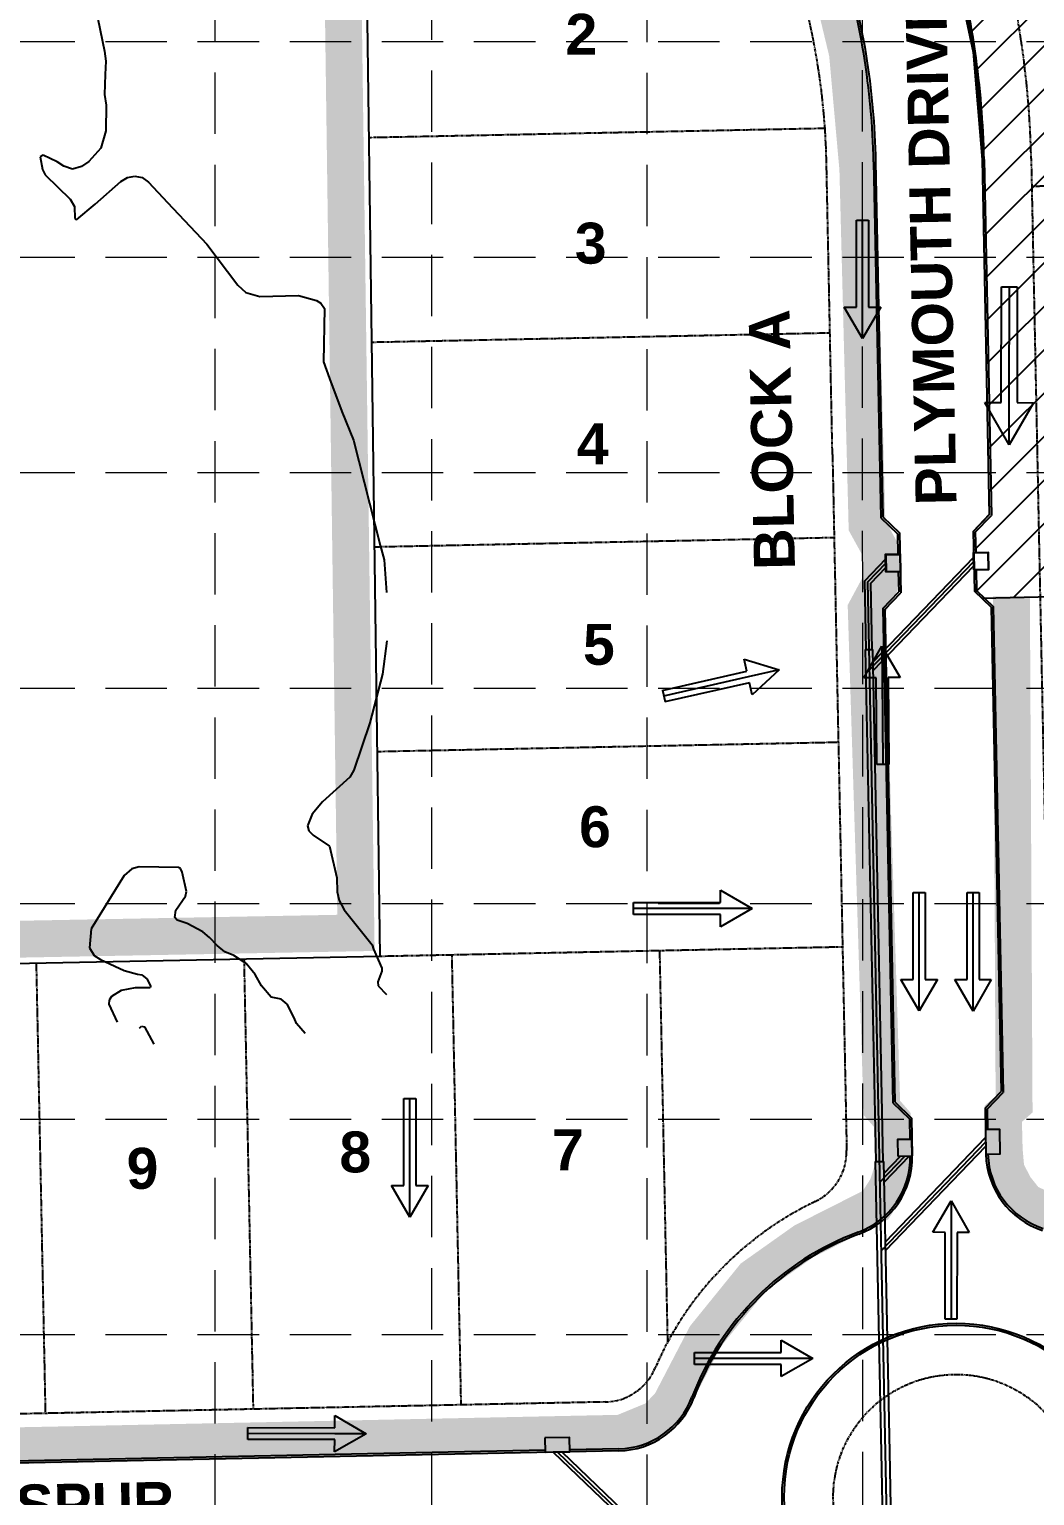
# Model space of a CAD drawing. Header units: inches. Extents: x 2520351 to 2523325, y 7106287 to 7111535.
# Drawn here: x 2522206.9 to 2522452.5, y 7108830.1 to 7109188.3 of the extents above; entities that cross this region are included whole.
import ezdxf
from ezdxf.enums import TextEntityAlignment as Align

# ---------------------------------------------------------------- set-up
doc = ezdxf.new("R2010")
doc.units = ezdxf.units.IN
doc.header["$MEASUREMENT"] = 0
for name, pattern in [('DASHED', [0.75, 0.5, -0.25]), ('DASHEDX2', [1.5, 1, -0.5]), ('HIDDEN', [0.375, 0.25, -0.125]), ('XSITE-SC$0$PHANTOM2', [1.25, 0.625, -0.125, 0.125, -0.125, 0.125, -0.125])]:
    doc.linetypes.add(name, pattern=pattern)
for name, color, linetype in [('1 EROSION BLANKET', 84, 'Continuous'), ('1 SODDED LOT', 2, 'Continuous'), ('CONTOURS', 35, 'Continuous'), ('GRID', 254, 'DASHED'), ('LIMITS OF DISTURBANCE', 1, 'Continuous'), ('MATCH LINE', 252, 'DASHEDX2'), ('STORM', 5, 'Continuous'), ('XDAM-sc1$0$ARROWSHADE', 9, 'Continuous'), ('XPAV-sc1$0$p-boc', 11, 'Continuous'), ('XPAV-sc1$0$p-foc', 11, 'Continuous'), ('XSITE-SC$0$1-BLOCK-NUMBER', 251, 'Continuous'), ('XSITE-SC$0$1-LOT NUMBER', 251, 'Continuous'), ('XSITE-SC$0$bdy-65acres', 1, 'Continuous'), ('XSITE-SC$0$P-LOTS', 7, 'XSITE-SC$0$PHANTOM2'), ('XSITE-SC$0$P-ROW', 3, 'XSITE-SC$0$PHANTOM2')]:
    doc.layers.add(name, color=color, linetype=linetype)
doc.styles.add('MATCHLINE', font='ARIALBD.TTF')
doc.styles.get("Standard").update_dxf_attribs({"font": 'ARIALBD.TTF'})

msp = doc.modelspace()

# ---------------------------------------------------------------- hatches: boundary and pattern name
at = {"layer": '1 SODDED LOT'}
h = msp.add_hatch(dxfattribs=at)
h.set_pattern_fill('ANSI31', color=256, scale=60, style=0)
edge = h.paths.add_edge_path()
edge.add_line((2521746.39, 7107646.36), (2521744.86, 7107758.31))
edge.add_line((2521744.86, 7107758.31), (2521747.04, 7107758.37))
edge.add_line((2521747.04, 7107758.37), (2521750.99, 7107762.44))
edge.add_line((2521750.99, 7107762.44), (2521785.43, 7107762.91))
edge.add_arc((2521785.67, 7107745.01), 17.9, 0.1621, 90.7879, ccw=False)
edge.add_line((2521803.57, 7107745.06), (2521804.89, 7107727.46))
edge.add_line((2521804.89, 7107727.46), (2521805.02, 7107717.88))
edge.add_line((2521805.02, 7107717.88), (2521805.23, 7107706.44))
edge.add_line((2521805.23, 7107706.44), (2521804.25, 7107705.42))
edge.add_line((2521804.25, 7107705.42), (2521804.6, 7107688.82))
edge.add_arc((2521758.68, 7107687.86), 45.94, -68.3455, 1.1975, ccw=False)
edge.add_line((2521775.63, 7107645.16), (2521772.36, 7107644.15))
edge.add_line((2521772.36, 7107644.15), (2521769.8, 7107643.54))
edge.add_line((2521769.8, 7107643.54), (2521767.1, 7107643.06))
edge.add_line((2521767.1, 7107643.06), (2521762.92, 7107642.61))
edge.add_line((2521762.92, 7107642.61), (2521746.45, 7107642.34))
edge.add_line((2521746.45, 7107642.34), (2521746.39, 7107646.36))
h.paths.add_polyline_path([(2521496.41, 7107642.91), (2521494.87, 7107754.48), (2521494.86, 7107754.89), (2521544.44, 7107755.57), (2521546.49, 7107638.6), (2521496.44, 7107637.89)])
edge = h.paths.add_edge_path()
edge.add_line((2521560.4, 7107910.52), (2521558.07, 7108023.7))
edge.add_line((2521558.07, 7108023.7), (2521651.66, 7108025.62))
edge.add_line((2521651.66, 7108025.62), (2521653.09, 7108025.65))
edge.add_line((2521653.09, 7108025.65), (2521655.12, 7108025.67))
edge.add_arc((2521654.18, 7108007.32), 18.37, 20.5729, 87.0589, ccw=False)
edge.add_line((2521671.38, 7108013.78), (2521671.96, 7108011.77))
edge.add_line((2521671.96, 7108011.77), (2521672.24, 7108010.33))
edge.add_line((2521672.24, 7108010.33), (2521672.66, 7108004.67))
edge.add_line((2521672.66, 7108004.67), (2521673.88, 7107987.84))
edge.add_line((2521673.88, 7107987.84), (2521674.16, 7107971.91))
edge.add_line((2521674.16, 7107971.91), (2521673.19, 7107970.83))
edge.add_line((2521673.19, 7107970.83), (2521673.5, 7107955.69))
edge.add_arc((2521631.78, 7107952.34), 41.85, -86.2826, 4.5999, ccw=False)
edge.add_line((2521634.49, 7107910.57), (2521614.91, 7107910.13))
edge.add_line((2521614.91, 7107910.13), (2521613.93, 7107909.11))
edge.add_line((2521613.93, 7107909.11), (2521560.45, 7107908.05))
edge.add_line((2521560.45, 7107908.05), (2521560.4, 7107910.52))
edge = h.paths.add_edge_path()
edge.add_line((2521047.4, 7108212.41), (2521153.71, 7108190.41))
edge.add_line((2521153.71, 7108190.41), (2521165.45, 7108187.98))
edge.add_line((2521165.45, 7108187.98), (2521145.19, 7108096.36))
edge.add_line((2521145.19, 7108096.36), (2521144.82, 7108095.18))
edge.add_arc((2521127.58, 7108100.49), 18.04, 257.7556, 342.8824, ccw=False)
edge.add_line((2521123.75, 7108082.86), (2521105.24, 7108086.22))
edge.add_line((2521105.24, 7108086.22), (2521097.17, 7108087.7))
edge.add_line((2521097.17, 7108087.7), (2521093.78, 7108088.45))
edge.add_line((2521093.78, 7108088.45), (2521093.02, 7108089.64))
edge.add_line((2521093.02, 7108089.64), (2521042.14, 7108100.83))
edge.add_line((2521042.14, 7108100.83), (2521023.14, 7108104.63))
edge.add_line((2521023.14, 7108104.63), (2521047.4, 7108212.41))
edge = h.paths.add_edge_path()
edge.add_line((2521019.41, 7108035.32), (2521021.41, 7108042.83))
edge.add_arc((2521076.42, 7108028.18), 56.93, 107.2084, 165.0796, ccw=False)
edge.add_line((2521059.58, 7108082.56), (2521062.02, 7108082.75))
edge.add_line((2521062.02, 7108082.75), (2521063.44, 7108082.78))
edge.add_arc((2521064.2, 7108044.41), 38.38, 78.5499, 91.1383, ccw=False)
edge.add_line((2521071.82, 7108082.03), (2521087.22, 7108078.63))
edge.add_line((2521087.22, 7108078.63), (2521090.43, 7108077.93))
edge.add_line((2521090.43, 7108077.93), (2521091.62, 7108078.69))
edge.add_line((2521091.62, 7108078.69), (2521095.11, 7108077.9))
edge.add_line((2521095.11, 7108077.9), (2521098.91, 7108076.73))
edge.add_line((2521098.91, 7108076.73), (2521104.9, 7108074.86))
edge.add_line((2521104.9, 7108074.86), (2521106.43, 7108074.38))
edge.add_line((2521106.43, 7108074.38), (2521107.21, 7108074.19))
edge.add_arc((2521102.83, 7108057.05), 17.69, -2.7582, 75.6705, ccw=False)
edge.add_arc((2521095.73, 7108057.39), 24.8, 350.2174, 357.2418, ccw=False)
edge.add_arc((2521158.46, 7108041.57), 40.02, 163.1293, 313.4846)
edge.add_line((2521185.99, 7108012.53), (2521186.72, 7108013.24))
edge.add_line((2521186.72, 7108013.24), (2521188.44, 7108014.97))
edge.add_line((2521188.44, 7108014.97), (2521189.32, 7108015.76))
edge.add_line((2521189.32, 7108015.76), (2521190.38, 7108016.6))
edge.add_arc((2521201.33, 7108002.77), 17.64, 93.2276, 128.3689, ccw=False)
edge.add_line((2521200.34, 7108020.38), (2521227, 7108020.95))
edge.add_line((2521227, 7108020.95), (2521230.56, 7107901.29))
edge.add_line((2521230.56, 7107901.29), (2521209.57, 7107900.92))
edge.add_line((2521209.57, 7107900.92), (2521208.43, 7107900.96))
edge.add_arc((2521221.45, 7108343.75), 442.98, 261.0973, 268.3161, ccw=False)
edge.add_line((2521152.89, 7107906.1), (2521147.31, 7107907.18))
edge.add_line((2521147.31, 7107907.18), (2521141.42, 7107908.4))
edge.add_line((2521141.42, 7107908.4), (2521135.5, 7107909.75))
edge.add_line((2521135.5, 7107909.75), (2521130.22, 7107911.08))
edge.add_line((2521130.22, 7107911.08), (2521114.24, 7107915.61))
edge.add_line((2521114.24, 7107915.61), (2521091.68, 7107923.2))
edge.add_line((2521091.68, 7107923.2), (2521064.35, 7107932.48))
edge.add_line((2521064.35, 7107932.48), (2521052.41, 7107936.54))
edge.add_line((2521052.41, 7107936.54), (2521051.79, 7107937.81))
edge.add_line((2521051.79, 7107937.81), (2521044.55, 7107940.27))
edge.add_arc((2521050.15, 7107983.52), 43.61, 187.3885, 262.6305, ccw=False)
edge.add_line((2521006.9, 7107977.91), (2521006.81, 7107978.71))
edge.add_line((2521006.81, 7107978.71), (2521006.68, 7107980.35))
edge.add_line((2521006.68, 7107980.35), (2521006.61, 7107982.52))
edge.add_arc((2521037.37, 7107983.5), 30.78, 169.0142, 181.8294, ccw=False)
edge.add_line((2521007.16, 7107989.36), (2521012.97, 7108011.46))
edge.add_line((2521012.97, 7108011.46), (2521012.26, 7108012.66))
edge.add_line((2521012.26, 7108012.66), (2521018.19, 7108034.61))
edge.add_line((2521018.19, 7108034.61), (2521019.41, 7108035.32))
h.paths.add_polyline_path([(2521283.39, 7108006.11), (2521285.51, 7107902.42), (2521505.51, 7107906.91), (2521503.11, 7108022.57), (2521283.29, 7108018.11)])
edge = h.paths.add_edge_path()
edge.add_line((2521558.72, 7108049.83), (2521558.74, 7108061.74))
edge.add_line((2521558.74, 7108061.74), (2521556.73, 7108159.77))
edge.add_line((2521556.73, 7108159.77), (2521608.8, 7108160.83))
edge.add_line((2521608.8, 7108160.83), (2521609.82, 7108159.85))
edge.add_line((2521609.82, 7108159.85), (2521624.96, 7108160.17))
edge.add_arc((2521625.88, 7108115.42), 44.75, 8.834, 91.1827, ccw=False)
edge.add_line((2521670.1, 7108122.3), (2521670.53, 7108101.58))
edge.add_line((2521670.53, 7108101.58), (2521671.54, 7108100.6))
edge.add_line((2521671.54, 7108100.6), (2521671.87, 7108084.53))
edge.add_line((2521671.87, 7108084.53), (2521671.15, 7108070.03))
edge.add_line((2521671.15, 7108070.03), (2521671.15, 7108068.8))
edge.add_arc((2521654.11, 7108068.8), 17.04, -87.2047, 0, ccw=False)
edge.add_line((2521654.94, 7108051.78), (2521653.54, 7108051.67))
edge.add_line((2521653.54, 7108051.67), (2521558.72, 7108049.83))
edge = h.paths.add_edge_path()
edge.add_line((2521506.88, 7108158.75), (2521219.57, 7108152.9))
edge.add_line((2521219.57, 7108152.9), (2521201.84, 7108151.72))
edge.add_line((2521201.84, 7108151.72), (2521198.48, 7108151.46))
edge.add_arc((2521199.96, 7108132), 19.52, 94.3325, 163.5555)
edge.add_line((2521181.24, 7108137.52), (2521171.4, 7108094.46))
edge.add_line((2521171.4, 7108094.46), (2521161.77, 7108088.5))
edge.add_line((2521161.77, 7108088.5), (2521156.09, 7108064.96))
edge.add_arc((2521177.51, 7108059.79), 22.04, 166.4191, 262.6913)
edge.add_line((2521174.7, 7108037.93), (2521175.55, 7108037.91))
edge.add_line((2521175.55, 7108037.91), (2521179.48, 7108042))
edge.add_line((2521179.48, 7108042), (2521402.46, 7108046.53))
edge.add_line((2521402.46, 7108046.53), (2521495.69, 7108048.45))
edge.add_line((2521495.69, 7108048.45), (2521499.77, 7108044.52))
edge.add_line((2521499.77, 7108044.52), (2521508.7, 7108044.69))
edge.add_line((2521508.7, 7108044.69), (2521508.63, 7108061.23))
edge.add_line((2521508.63, 7108061.23), (2521506.88, 7108158.75))
edge = h.paths.add_edge_path()
edge.add_line((2521610.94, 7108171.88), (2521608.46, 7108290.01))
edge.add_line((2521608.46, 7108290.01), (2521533.5, 7108288.35))
edge.add_line((2521533.5, 7108288.35), (2521484.86, 7108287.21))
edge.add_line((2521484.86, 7108287.21), (2521460.83, 7108286.21))
edge.add_line((2521460.83, 7108286.21), (2521429.9, 7108284.54))
edge.add_line((2521429.9, 7108284.54), (2521368.78, 7108281.06))
edge.add_line((2521368.78, 7108281.06), (2521349.23, 7108279.95))
edge.add_line((2521349.23, 7108279.95), (2521261.12, 7108274.98))
edge.add_line((2521261.12, 7108274.98), (2521221, 7108272.74))
edge.add_line((2521221, 7108272.74), (2521216.72, 7108276.52))
edge.add_line((2521216.72, 7108276.52), (2521216.67, 7108276.52))
edge.add_arc((2521217.41, 7108256.67), 19.86, 92.1221, 170.604)
edge.add_line((2521197.82, 7108259.91), (2521204.23, 7108250.57))
edge.add_line((2521204.23, 7108250.57), (2521191.32, 7108184.43))
edge.add_line((2521191.32, 7108184.43), (2521191.26, 7108184.1))
edge.add_arc((2521208.22, 7108180.91), 17.26, 169.3216, 273.4207)
edge.add_line((2521209.25, 7108163.67), (2521219.73, 7108162.93))
edge.add_line((2521219.73, 7108162.93), (2521312.77, 7108164.87))
edge.add_line((2521312.77, 7108164.87), (2521481.29, 7108168.3))
edge.add_line((2521481.29, 7108168.3), (2521608.6, 7108170.83))
edge.add_line((2521608.6, 7108170.83), (2521609.57, 7108171.85))
edge.add_line((2521609.57, 7108171.85), (2521610.94, 7108171.88))
edge = h.paths.add_edge_path()
edge.add_line((2521627.16, 7108316.19), (2521544.24, 7108314.51))
edge.add_line((2521544.24, 7108314.51), (2521502.41, 7108313.51))
edge.add_line((2521502.41, 7108313.51), (2521481.25, 7108313))
edge.add_line((2521481.25, 7108313), (2521407.23, 7108309.18))
edge.add_line((2521407.23, 7108309.18), (2521291.9, 7108302.79))
edge.add_line((2521291.9, 7108302.79), (2521288.46, 7108418.47))
edge.add_line((2521288.46, 7108418.47), (2521407.15, 7108420.82))
edge.add_line((2521407.15, 7108420.82), (2521497.39, 7108422.63))
edge.add_line((2521497.39, 7108422.63), (2521603.37, 7108424.87))
edge.add_line((2521603.37, 7108424.87), (2521604.44, 7108423.88))
edge.add_line((2521604.44, 7108423.88), (2521620.18, 7108424.17))
edge.add_arc((2521620.99, 7108379.83), 44.34, 11.6094, 91.0508, ccw=False)
edge.add_line((2521664.42, 7108388.76), (2521665.18, 7108365.61))
edge.add_line((2521665.18, 7108365.61), (2521666.17, 7108364.62))
edge.add_line((2521666.17, 7108364.62), (2521666.53, 7108349.61))
edge.add_line((2521666.53, 7108349.61), (2521665.82, 7108330.77))
edge.add_line((2521665.82, 7108330.77), (2521665.78, 7108329.18))
edge.add_arc((2521648.75, 7108329.68), 17.03, 269.7677, 358.3135, ccw=False)
edge.add_line((2521648.68, 7108312.65), (2521631.32, 7108312.27))
edge.add_line((2521631.32, 7108312.27), (2521627.16, 7108316.19))
edge = h.paths.add_edge_path()
edge.add_line((2521256.27, 7108555.67), (2521264.44, 7108547.85))
edge.add_line((2521264.44, 7108547.85), (2521422.22, 7108551.08))
edge.add_line((2521422.22, 7108551.08), (2521439.6, 7108551.4))
edge.add_line((2521439.6, 7108551.4), (2521460.09, 7108551.78))
edge.add_line((2521460.09, 7108551.78), (2521478.53, 7108551.99))
edge.add_line((2521478.53, 7108551.99), (2521498.9, 7108551.85))
edge.add_line((2521498.9, 7108551.85), (2521515.27, 7108551.59))
edge.add_line((2521515.27, 7108551.59), (2521535.22, 7108551.01))
edge.add_line((2521535.22, 7108551.01), (2521558.63, 7108550.02))
edge.add_line((2521558.63, 7108550.02), (2521563.46, 7108549.77))
edge.add_line((2521563.46, 7108549.77), (2521600.09, 7108547.42))
edge.add_line((2521600.09, 7108547.42), (2521612.24, 7108546.59))
edge.add_line((2521612.24, 7108546.59), (2521642.87, 7108544.49))
edge.add_line((2521642.87, 7108544.49), (2521644.67, 7108544.41))
edge.add_arc((2521643.68, 7108526.18), 18.26, -0.2001, 86.9036, ccw=False)
edge.add_line((2521661.94, 7108526.12), (2521663.48, 7108497.64))
edge.add_line((2521663.48, 7108497.64), (2521662.44, 7108496.61))
edge.add_line((2521662.44, 7108496.61), (2521662.84, 7108477.01))
edge.add_arc((2521621.17, 7108477.8), 41.67, 279.5049, 358.923, ccw=False)
edge.add_line((2521628.05, 7108436.7), (2521270.95, 7108428.02))
edge.add_line((2521270.95, 7108428.02), (2521264.41, 7108428))
edge.add_line((2521264.41, 7108428), (2521251.99, 7108428.74))
edge.add_line((2521251.99, 7108428.74), (2521250.56, 7108428.86))
edge.add_line((2521250.56, 7108428.86), (2521248.88, 7108429.14))
edge.add_arc((2521252.57, 7108446.62), 17.86, 178.6911, 258.0797, ccw=False)
edge.add_line((2521234.71, 7108447.03), (2521243.77, 7108528.42))
edge.add_line((2521243.77, 7108528.42), (2521236.52, 7108537.37))
edge.add_line((2521236.52, 7108537.37), (2521236.59, 7108537.82))
edge.add_arc((2521256.58, 7108535.54), 20.12, 94.1833, 173.5096, ccw=False)
edge.add_line((2521255.11, 7108555.6), (2521256.27, 7108555.67))
edge = h.paths.add_edge_path()
edge.add_line((2521107.58, 7108664.77), (2521108.64, 7108682.72))
edge.add_line((2521108.64, 7108682.72), (2521266.52, 7108685.94))
edge.add_line((2521266.52, 7108685.94), (2521268.4, 7108592.03))
edge.add_line((2521268.4, 7108592.03), (2521265.61, 7108582.1))
edge.add_line((2521265.61, 7108582.1), (2521265.6, 7108582.05))
edge.add_line((2521265.6, 7108582.05), (2521265.56, 7108582.07))
edge.add_arc((2521245.59, 7108545.89), 41.32, 61.0945, 134.8409)
edge.add_line((2521216.45, 7108575.19), (2521207.18, 7108580.34))
edge.add_line((2521207.18, 7108580.34), (2521107.58, 7108664.77))
h.paths.add_polyline_path([(2521338.51, 7108687.38), (2521340.74, 7108575.45), (2521409.85, 7108576.76), (2521462.55, 7108577.85), (2521498.11, 7108577.93), (2521524.42, 7108577.42), (2521561.99, 7108575.86), (2521619.96, 7108572.16), (2521620.68, 7108584.2), (2521618.44, 7108693.07)])
edge = h.paths.add_edge_path()
edge.add_line((2521675.61, 7108638.41), (2521787.53, 7108640.54))
edge.add_line((2521787.53, 7108640.54), (2521788.82, 7108582.44))
edge.add_arc((2521769.3, 7108582), 19.53, -91.2766, 1.2682, ccw=False)
edge.add_line((2521768.86, 7108562.48), (2521676.84, 7108568.35))
edge.add_line((2521676.84, 7108568.35), (2521675.61, 7108638.41))
h.paths.add_polyline_path([(2522089.45, 7108697.69), (2522087.41, 7108797.67), (2522087.4, 7108809.66), (2522141.64, 7108810.78), (2522144.56, 7108694.83), (2522090.79, 7108693.71), (2522089.8, 7108692.7), (2522089.51, 7108692.7)])
h.paths.add_polyline_path([(2522252.39, 7108801.05), (2522254.38, 7108696.13), (2522309.56, 7108697.17), (2522307.11, 7108814.19), (2522252.07, 7108813.05)])
edge = h.paths.add_edge_path()
edge.add_line((2522425.42, 7107990.85), (2522320.45, 7107988.7))
edge.add_line((2522320.45, 7107988.7), (2522321.28, 7107951.54))
edge.add_line((2522321.28, 7107951.54), (2522322.52, 7107935.37))
edge.add_arc((2522340.74, 7107935.67), 18.22, 180.9526, 266.0005)
edge.add_line((2522339.47, 7107917.49), (2522396.48, 7107918.22))
edge.add_line((2522396.48, 7107918.22), (2522404.4, 7107910.48))
edge.add_line((2522404.4, 7107910.48), (2522427.53, 7107910.71))
edge.add_arc((2522426.8, 7107930.52), 19.82, 272.1239, 358.3676)
edge.add_line((2522446.62, 7107929.95), (2522445.36, 7107990.97))
edge.add_line((2522445.36, 7107990.97), (2522425.42, 7107990.85))
h.paths.add_polyline_path([(2522420.67, 7108224.34), (2522421.87, 7108165.95), (2522317.91, 7108163.85), (2522317.73, 7108171.63), (2522316.69, 7108172.59), (2522315.73, 7108222.04)])
h.paths.add_polyline_path([(2522580.28, 7108243.42), (2522458.38, 7108240.38), (2522464.65, 7107967.07), (2522585.56, 7107967.98)])
edge = h.paths.add_edge_path()
edge.add_line((2522579.22, 7108296.92), (2522576.73, 7108417.39))
edge.add_line((2522576.73, 7108417.39), (2522469.65, 7108328.39))
edge.add_line((2522469.65, 7108328.39), (2522462.53, 7108321.45))
edge.add_line((2522462.53, 7108321.45), (2522462.71, 7108321.2))
edge.add_arc((2522430.81, 7108296.5), 40.35, 0.4877, 37.7474, ccw=False)
edge.add_line((2522471.16, 7108296.85), (2522579.22, 7108296.92))
h.paths.add_polyline_path([(2522576.35, 7108437.57), (2522445, 7108434.96), (2522443.72, 7108526.29), (2522442.61, 7108536.5), (2522453.2, 7108543.61), (2522459.72, 7108551.85), (2522464.2, 7108561.88), (2522465.59, 7108573.17), (2522464.18, 7108583.42), (2522459.8, 7108593.28), (2522456.3, 7108597.55), (2522461.81, 7108601.72), (2522466.36, 7108600.86), (2522572.93, 7108603.07)])
h.paths.add_polyline_path([(2522569.61, 7108768), (2522570.72, 7108713.03), (2522460.71, 7108710.69), (2522444.76, 7108711.11), (2522444.01, 7108746), (2522444.87, 7108752.5), (2522447.49, 7108758.01), (2522451.68, 7108762.45), (2522456.29, 7108765.05), (2522464.83, 7108769.19), (2522481.93, 7108766.16)])
h.paths.add_polyline_path([(2522560.76, 7109202.2), (2522446.33, 7109199.81), (2522434.27, 7109198.05), (2522437.5, 7109182.67), (2522439.66, 7109156.51), (2522441.43, 7109069.76), (2522437.53, 7109065.63), (2522437.82, 7109051.02), (2522439.59, 7109049.34), (2522563.76, 7109052.27)])

# ---------------------------------------------------------------- linework, layer by layer
for p, q in [((2522409, 7109120.43), (2522409.03, 7109141.64)), ((2522409.03, 7109141.64), (2522411.93, 7109141.64)), ((2522411.93, 7109141.64), (2522411.9, 7109120.42)), ((2522444.35, 7109097.09), (2522444.39, 7109125.38)), ((2522444.39, 7109125.38), (2522448.26, 7109125.37)), ((2522448.26, 7109125.37), (2522448.22, 7109097.09)), ((2522410.44, 7109112.72), (2522406, 7109120.43)), ((2522406, 7109120.43), (2522409, 7109120.43)), ((2522414.91, 7109120.42), (2522410.44, 7109112.72)), ((2522411.9, 7109120.42), (2522414.91, 7109120.42)), ((2522446.27, 7109086.81), (2522440.35, 7109097.1)), ((2522440.35, 7109097.1), (2522444.35, 7109097.09)), ((2522452.22, 7109097.08), (2522446.27, 7109086.81)), ((2522448.22, 7109097.09), (2522452.22, 7109097.08)), ((2522410.79, 7109029.89), (2522415.17, 7109037.64)), ((2522415.17, 7109037.64), (2522419.69, 7109029.96)), ((2522361.54, 7109026.81), (2522382.23, 7109031.5)), ((2522382.23, 7109031.5), (2522381.56, 7109034.42)), ((2522381.56, 7109034.42), (2522390.07, 7109031.79)), ((2522390.07, 7109031.79), (2522383.53, 7109025.74)), ((2522382.87, 7109028.67), (2522362.18, 7109023.98)), ((2522383.53, 7109025.74), (2522382.87, 7109028.67)), ((2522413.79, 7109029.91), (2522410.79, 7109029.89)), ((2522413.97, 7109008.7), (2522413.79, 7109029.91)), ((2522419.69, 7109029.96), (2522416.69, 7109029.94)), ((2522416.69, 7109029.94), (2522416.87, 7109008.73)), ((2522362.33, 7109023.92), (2522361.69, 7109026.75)), ((2522416.87, 7109008.73), (2522413.97, 7109008.7)), ((2522375.76, 7108974.98), (2522375.76, 7108977.98)), ((2522375.76, 7108977.98), (2522383.47, 7108973.53)), ((2522354.55, 7108974.97), (2522375.76, 7108974.98)), ((2522354.55, 7108972.07), (2522354.55, 7108974.97)), ((2522422.84, 7108956.22), (2522422.87, 7108977.43)), ((2522422.87, 7108977.43), (2522425.77, 7108977.43)), ((2522425.77, 7108977.43), (2522425.74, 7108956.22)), ((2522436.03, 7108956.19), (2522436.06, 7108977.4)), ((2522436.06, 7108977.4), (2522438.95, 7108977.4)), ((2522438.95, 7108977.4), (2522438.93, 7108956.19)), ((2522375.76, 7108972.08), (2522354.55, 7108972.07)), ((2522383.47, 7108973.53), (2522375.76, 7108969.08)), ((2522375.76, 7108969.08), (2522375.76, 7108972.08)), ((2522424.28, 7108948.51), (2522419.84, 7108956.22)), ((2522419.84, 7108956.22), (2522422.84, 7108956.22)), ((2522428.75, 7108956.21), (2522424.28, 7108948.51)), ((2522425.74, 7108956.22), (2522428.75, 7108956.21)), ((2522437.46, 7108948.48), (2522433.02, 7108956.2)), ((2522433.02, 7108956.2), (2522436.03, 7108956.19)), ((2522441.93, 7108956.18), (2522437.46, 7108948.48)), ((2522438.93, 7108956.19), (2522441.93, 7108956.18)), ((2522298.42, 7108905.88), (2522298.45, 7108927.1)), ((2522298.45, 7108927.1), (2522301.35, 7108927.09)), ((2522301.35, 7108927.09), (2522301.32, 7108905.88)), ((2522299.86, 7108898.17), (2522295.42, 7108905.89)), ((2522295.42, 7108905.89), (2522298.42, 7108905.88)), ((2522304.32, 7108905.88), (2522299.86, 7108898.17)), ((2522301.32, 7108905.88), (2522304.32, 7108905.88)), ((2522427.65, 7108894.43), (2522432.11, 7108902.13)), ((2522432.11, 7108902.13), (2522436.55, 7108894.42)), ((2522430.65, 7108894.42), (2522427.65, 7108894.43)), ((2522430.63, 7108873.21), (2522430.65, 7108894.42)), ((2522433.55, 7108894.42), (2522433.53, 7108873.21)), ((2522436.55, 7108894.42), (2522433.55, 7108894.42)), ((2522433.53, 7108873.21), (2522430.63, 7108873.21)), ((2522390.59, 7108865.08), (2522390.59, 7108868.08)), ((2522390.59, 7108868.08), (2522398.3, 7108863.63)), ((2522369.38, 7108865.07), (2522390.59, 7108865.08)), ((2522369.38, 7108862.17), (2522369.38, 7108865.07)), ((2522398.3, 7108863.63), (2522390.59, 7108859.18)), ((2522390.59, 7108862.18), (2522369.38, 7108862.17)), ((2522390.59, 7108859.18), (2522390.59, 7108862.18)), ((2522281.53, 7108846.69), (2522281.53, 7108849.69)), ((2522281.53, 7108849.69), (2522289.23, 7108845.22)), ((2522260.31, 7108846.74), (2522281.53, 7108846.69)), ((2522260.31, 7108843.84), (2522260.31, 7108846.74)), ((2522289.23, 7108845.22), (2522281.51, 7108840.79)), ((2522281.52, 7108843.79), (2522260.31, 7108843.84)), ((2522281.51, 7108840.79), (2522281.52, 7108843.79))]:
    msp.add_line(p, q)
at = {"layer": '1 EROSION BLANKET', "const_width": 9}
msp.add_lwpolyline([(2521848.89, 7108835.3), (2522211.24, 7108842.44), (2522351.59, 7108845.36), (2522360.01, 7108848.82), (2522363.47, 7108852.42), (2522372.12, 7108869.05), (2522383.82, 7108883.49), (2522396.15, 7108892.23), (2522413.65, 7108901.08), (2522416.5, 7108905.5), (2522417.98, 7108910.14), (2522417.72, 7108921.93), (2522415.2, 7108924.81), (2522411.38, 7109046.58), (2522415.2, 7109053.67), (2522414.64, 7109061.51), (2522411.56, 7109067.1), (2522409.32, 7109154.16), (2522406.78, 7109182.48), (2522400.84, 7109207.14)], dxfattribs=at)
msp.add_lwpolyline([(2522567.53, 7108850.46), (2522514.69, 7108849.15, -0.237704), (2522502.3, 7108855.02, -0.075715), (2522492.79, 7108871.99), (2522482.05, 7108884.05), (2522470.25, 7108892.71), (2522450.54, 7108901.86), (2522447.65, 7108905.51), (2522445.51, 7108909.67), (2522445.08, 7108914.53), (2522444.86, 7108923.39), (2522447.49, 7108925.72), (2522446.85, 7109049.78)], format="xyb", dxfattribs=at)
at = {"layer": '1 SODDED LOT'}
msp.add_lwpolyline([(2522560.76, 7109202.2), (2522446.33, 7109199.81), (2522434.27, 7109198.05), (2522437.5, 7109182.67), (2522439.66, 7109156.51), (2522441.43, 7109069.76), (2522437.53, 7109065.63), (2522437.82, 7109051.02), (2522439.59, 7109049.34), (2522563.76, 7109052.27)], close=True, dxfattribs=at)
at = {"layer": 'CONTOURS'}
for p, q in [((2522221.75, 7109200.36, 718), (2522225.32, 7109182.94, 718)), ((2522225.32, 7109182.94, 718), (2522225.59, 7109180.51, 718)), ((2522225.59, 7109180.51, 718), (2522225.48, 7109177.27, 718)), ((2522225.48, 7109177.27, 718), (2522225.33, 7109172.38, 718)), ((2522225.33, 7109172.38, 718), (2522225.68, 7109169.74, 718)), ((2522225.68, 7109169.74, 718), (2522225.61, 7109163.48, 718)), ((2522225.61, 7109163.48, 718), (2522224.42, 7109159.25, 718)), ((2522210.33, 7109157.54, 718), (2522209.59, 7109157.16, 718)), ((2522209.59, 7109157.16, 718), (2522210.12, 7109154, 718)), ((2522213.75, 7109155.92, 718), (2522210.33, 7109157.54, 718)), ((2522224.42, 7109159.25, 718), (2522221.44, 7109156.02, 718)), ((2522210.12, 7109154, 718), (2522210.81, 7109152.75, 718)), ((2522215.32, 7109154.84, 718), (2522213.75, 7109155.92, 718)), ((2522217.48, 7109154.15, 718), (2522215.32, 7109154.84, 718)), ((2522219.65, 7109154.81, 718), (2522217.48, 7109154.15, 718)), ((2522221.44, 7109156.02, 718), (2522219.65, 7109154.81, 718)), ((2522210.81, 7109152.75, 718), (2522216.94, 7109146.83, 718)), ((2522223.01, 7109145.58, 718), (2522229.3, 7109151.13, 718)), ((2522229.3, 7109151.13, 718), (2522230.9, 7109152.09, 718)), ((2522230.9, 7109152.09, 718), (2522232.74, 7109152.43, 718)), ((2522232.74, 7109152.43, 718), (2522234.53, 7109152.05, 718)), ((2522234.53, 7109152.05, 718), (2522236.03, 7109150.98, 718)), ((2522236.03, 7109150.98, 718), (2522240.66, 7109145.94, 718)), ((2522216.94, 7109146.83, 718), (2522217.96, 7109145, 718)), ((2522240.66, 7109145.94, 718), (2522250.32, 7109135.77, 718)), ((2522217.96, 7109145, 718), (2522218.06, 7109142.09, 718)), ((2522218.51, 7109141.84, 718), (2522223.01, 7109145.58, 718)), ((2522218.06, 7109142.09, 718), (2522218.23, 7109141.87, 718)), ((2522218.23, 7109141.87, 718), (2522218.51, 7109141.84, 718)), ((2522250.32, 7109135.77, 718), (2522257.87, 7109125.78, 718)), ((2522257.87, 7109125.78, 718), (2522259.84, 7109124.02, 718)), ((2522259.84, 7109124.02, 718), (2522263.22, 7109122.99, 718)), ((2522263.22, 7109122.99, 718), (2522272.67, 7109123.25, 718)), ((2522272.67, 7109123.25, 718), (2522277.06, 7109122.06, 718)), ((2522277.06, 7109122.06, 718), (2522278.18, 7109121.37, 718)), ((2522278.18, 7109121.37, 718), (2522279.05, 7109120.09, 718)), ((2522279.05, 7109120.09, 718), (2522278.8, 7109107.1, 718)), ((2522278.8, 7109107.1, 718), (2522280.22, 7109103, 718)), ((2522280.22, 7109103, 718), (2522283.29, 7109094.89, 718)), ((2522283.29, 7109094.89, 718), (2522286.09, 7109087.92, 718)), ((2522286.09, 7109087.92, 718), (2522292.66, 7109062.26, 718)), ((2522292.66, 7109062.26, 718), (2522293.58, 7109058.69, 718)), ((2522293.58, 7109058.69, 718), (2522294.22, 7109050.72, 718)), ((2522294.25, 7109038.88, 718), (2522293.24, 7109030.78, 718)), ((2522293.24, 7109030.78, 718), (2522290.11, 7109018.89, 718)), ((2522290.11, 7109018.89, 718), (2522286.18, 7109007.34, 718)), ((2522286.18, 7109007.34, 718), (2522285.22, 7109005.59, 718)), ((2522285.22, 7109005.59, 718), (2522278.54, 7108999.56, 718)), ((2522278.54, 7108999.56, 718), (2522276.05, 7108996.53, 718)), ((2522276.05, 7108996.53, 718), (2522274.86, 7108993.7, 718)), ((2522274.86, 7108993.7, 718), (2522275.17, 7108992.47, 718)), ((2522275.17, 7108992.47, 718), (2522276.28, 7108991.46, 718)), ((2522276.28, 7108991.46, 718), (2522280.25, 7108988.73, 718)), ((2522280.25, 7108988.73, 718), (2522282.02, 7108981, 718)), ((2522230.07, 7108981.62, 718), (2522222.05, 7108968.56, 718)), ((2522231.95, 7108983.21, 718), (2522230.07, 7108981.62, 718)), ((2522233.79, 7108983.67, 718), (2522231.95, 7108983.21, 718)), ((2522243.34, 7108983.55, 718), (2522233.79, 7108983.67, 718)), ((2522243.84, 7108983.33, 718), (2522243.34, 7108983.55, 718)), ((2522244.24, 7108982.37, 718), (2522243.84, 7108983.33, 718)), ((2522245.29, 7108977.7, 718), (2522244.24, 7108982.37, 718)), ((2522245.09, 7108976.56, 718), (2522245.29, 7108977.7, 718)), ((2522282.02, 7108981, 718), (2522282.17, 7108977.56, 718)), ((2522282.17, 7108977.56, 718), (2522282.6, 7108975.51, 718)), ((2522242.69, 7108973.12, 718), (2522245.09, 7108976.56, 718)), ((2522282.6, 7108975.51, 718), (2522283.85, 7108973.2, 718)), ((2522242.5, 7108971.31, 718), (2522242.69, 7108973.12, 718)), ((2522243.07, 7108970.7, 718), (2522242.5, 7108971.31, 718)), ((2522245.47, 7108969.9, 718), (2522243.07, 7108970.7, 718)), ((2522283.85, 7108973.2, 718), (2522290.69, 7108964.67, 718)), ((2522222.05, 7108968.56, 718), (2522221.63, 7108963.95, 718)), ((2522249.35, 7108967.86, 718), (2522245.47, 7108969.9, 718)), ((2522250.96, 7108966.45, 718), (2522249.35, 7108967.86, 718)), ((2522221.63, 7108963.95, 718), (2522222.75, 7108962.02, 718)), ((2522252.79, 7108964.51, 718), (2522250.96, 7108966.45, 718)), ((2522254.72, 7108962.93, 718), (2522252.79, 7108964.51, 718)), ((2522290.69, 7108964.67, 718), (2522291.02, 7108963.59, 718)), ((2522291.02, 7108963.59, 718), (2522293.08, 7108958.97, 718)), ((2522222.75, 7108962.02, 718), (2522224.28, 7108961.06, 718)), ((2522224.28, 7108961.06, 718), (2522230.12, 7108958.4, 718)), ((2522256.9, 7108962.01, 718), (2522254.72, 7108962.93, 718)), ((2522259.91, 7108960.11, 718), (2522256.9, 7108962.01, 718)), ((2522262.12, 7108957.42, 718), (2522259.91, 7108960.11, 718)), ((2522230.12, 7108958.4, 718), (2522233.37, 7108957.5, 718)), ((2522233.37, 7108957.5, 718), (2522234.39, 7108957.29, 718)), ((2522234.39, 7108957.29, 718), (2522235.68, 7108956.23, 718)), ((2522235.68, 7108956.23, 718), (2522236.55, 7108954.53, 718)), ((2522263.61, 7108954.64, 718), (2522262.12, 7108957.42, 718)), ((2522293.03, 7108958.26, 718), (2522292.09, 7108955.6, 718)), ((2522293.08, 7108958.97, 718), (2522293.03, 7108958.26, 718)), ((2522229.36, 7108953.48, 718), (2522226.99, 7108952.04, 718)), ((2522232.8, 7108954.14, 718), (2522229.36, 7108953.48, 718)), ((2522236.49, 7108954.16, 718), (2522232.8, 7108954.14, 718)), ((2522236.55, 7108954.53, 718), (2522236.49, 7108954.16, 718)), ((2522266.03, 7108951.88, 718), (2522263.61, 7108954.64, 718)), ((2522292.09, 7108955.6, 718), (2522292.16, 7108954.65, 718)), ((2522292.16, 7108954.65, 718), (2522294.2, 7108952.54, 718)), ((2522226.44, 7108951.16, 718), (2522226.38, 7108950.13, 718)), ((2522226.38, 7108950.13, 718), (2522228.36, 7108945.75, 718)), ((2522226.99, 7108952.04, 718), (2522226.44, 7108951.16, 718)), ((2522268.46, 7108951.38, 718), (2522266.03, 7108951.88, 718)), ((2522269.89, 7108950.13, 718), (2522268.46, 7108951.38, 718)), ((2522271.64, 7108946.82, 718), (2522269.89, 7108950.13, 718)), ((2522272.22, 7108945.42, 718), (2522271.64, 7108946.82, 718)), ((2522274.32, 7108943.03, 718), (2522272.22, 7108945.42, 718)), ((2522233.81, 7108944.29, 718), (2522234.32, 7108944.77, 718)), ((2522234.32, 7108944.77, 718), (2522235.08, 7108944.64, 718)), ((2522235.08, 7108944.64, 718), (2522237.33, 7108940.36, 718))]:
    msp.add_line(p, q, dxfattribs=at)
at = {"layer": 'GRID', "color": 252, "linetype": 'HIDDEN', "lineweight": 0, "ltscale": 60}
for p, q in [((2522252.47, 7106552.72), (2522252.31, 7109606.44)), ((2522305.59, 7106553.21), (2522305.19, 7109607.62)), ((2522357.95, 7106552.66), (2522357.83, 7109607.62)), ((2522410.64, 7106553.31), (2522410.47, 7109607.62)), ((2520673.05, 7109185.3), (2522673.45, 7109185.3)), ((2520673.05, 7109132.66), (2522673.45, 7109132.66)), ((2520673.05, 7109080.01), (2522673.45, 7109080.01)), ((2520673.05, 7109027.37), (2522673.45, 7109027.37)), ((2520673.05, 7108974.73), (2522673.45, 7108974.73)), ((2520673.05, 7108922.09), (2522673.45, 7108922.09)), ((2520673.05, 7108869.44), (2522673.45, 7108869.44))]:
    msp.add_line(p, q, dxfattribs=at)
at = {"layer": 'LIMITS OF DISTURBANCE', "linetype": 'DASHED', "ltscale": 100, "const_width": 9}
msp.add_lwpolyline([(2522594.78, 7107814.19), (2522566.61, 7109366.72), (2522603.32, 7109367.46), (2522612.86, 7109384.34), (2522587.73, 7109410.1), (2522256.25, 7109407.11), (2522260.16, 7109385.84), (2522245.55, 7109386.09), (2522245.75, 7109362.12), (2522262.04, 7109361.9), (2522264.7, 7109206.56), (2522283.45, 7109206.86), (2522286.72, 7108967.57), (2521847.02, 7108959.32), (2521849.65, 7108852.07), (2521843.43, 7108849.81), (2521833.26, 7108854.36, 0.573431), (2521757.97, 7108795.48), (2521748.82, 7108794.61), (2521664.8, 7108796.22), (2521667.84, 7108698.81), (2521084.95, 7108691.48), (2521082.65, 7108652.3, -0.074702), (2520903.73, 7107804.13)], format="xyb", dxfattribs=at)
at = {"layer": 'STORM', "color": 5}
for points in [[(2522416.11, 7109055.78), (2522419.81, 7109055.86), (2522419.72, 7109060.06), (2522416.02, 7109059.98)], [(2522416.21, 7109055.88), (2522419.71, 7109055.96), (2522419.63, 7109059.95), (2522416.13, 7109059.88)], [(2522437.61, 7109056.22), (2522441.31, 7109056.3), (2522441.22, 7109060.49), (2522437.52, 7109060.42)], [(2522437.7, 7109056.32), (2522441.2, 7109056.39), (2522441.12, 7109060.39), (2522437.62, 7109060.32)], [(2522419.12, 7108913.07), (2522422.62, 7108913.15), (2522422.54, 7108917.14), (2522419.04, 7108917.07)], [(2522419.12, 7108913.07), (2522422.62, 7108913.15), (2522422.54, 7108917.14), (2522419.04, 7108917.07)], [(2522440.62, 7108913.51), (2522444.12, 7108913.58), (2522443.99, 7108919.58), (2522440.49, 7108919.51)], [(2522440.62, 7108913.51), (2522444.12, 7108913.58), (2522443.99, 7108919.58), (2522440.49, 7108919.51)], [(2522332.89, 7108844.19), (2522332.96, 7108840.69), (2522338.96, 7108840.81), (2522338.89, 7108844.31)], [(2522332.89, 7108844.19), (2522332.96, 7108840.69), (2522338.96, 7108840.81), (2522338.89, 7108844.31)]]:
    msp.add_lwpolyline(points, close=True, dxfattribs=at)
at = {"layer": 'STORM', "color": 5, "flags": 128}
for points in [[(2522411.35, 7109036.78), (2522411, 7109053.59), (2522416.15, 7109058.94)], [(2522412.85, 7109036.81), (2522412.52, 7109053), (2522416.19, 7109056.82)], [(2522413.77, 7108911.71), (2522411.22, 7109036.78)], [(2522415.52, 7108911.75), (2522412.97, 7109036.81)]]:
    msp.add_lwpolyline(points, dxfattribs=at)
at = {"layer": 'STORM', "color": 5}
for points in [[(2522417.01, 7108795.96), (2522416.1, 7108840.68), (2522411.76, 7109053.29), (2522416.17, 7109057.88)], [(2522412.2, 7109031.8), (2522437.66, 7109058.32)], [(2522413.03, 7109033.75), (2522437.64, 7109059.38)], [(2522413.08, 7109031.63), (2522437.68, 7109057.26)], [(2522411.22, 7109036.78), (2522412.97, 7109036.81)], [(2522416.05, 7108892.07), (2522440.53, 7108917.57)], [(2522414.75, 7108906.73), (2522420.87, 7108913.11)], [(2522415.09, 7108889.99), (2522440.56, 7108916.51)], [(2522415.71, 7108908.81), (2522419.81, 7108913.09)], [(2522415.75, 7108906.69), (2522421.93, 7108913.13)], [(2522416.09, 7108889.95), (2522440.58, 7108915.45)], [(2522413.65, 7108911.71), (2522415.65, 7108911.75)], [(2522415.95, 7108798.92), (2522415.1, 7108840.66), (2522413.65, 7108911.71)], [(2522417.99, 7108796.93), (2522417.1, 7108840.7), (2522415.65, 7108911.75)], [(2522334.9, 7108840.73), (2522360.28, 7108816.36)], [(2522335.96, 7108840.75), (2522362.49, 7108815.28)], [(2522337.02, 7108840.77), (2522362.4, 7108816.41)]]:
    msp.add_lwpolyline(points, dxfattribs=at)
at = {"layer": 'XDAM-sc1$0$ARROWSHADE'}
for p, q in [((2522410.45, 7109120.43), (2522410.48, 7109141.64)), ((2522446.29, 7109097.09), (2522446.33, 7109125.37)), ((2522410.44, 7109112.72), (2522410.45, 7109120.43)), ((2522446.27, 7109086.81), (2522446.29, 7109097.09)), ((2522415.17, 7109037.64), (2522415.24, 7109029.93)), ((2522390.07, 7109031.79), (2522382.55, 7109030.08)), ((2522382.55, 7109030.08), (2522361.86, 7109025.4)), ((2522415.24, 7109029.93), (2522415.42, 7109008.72)), ((2522424.29, 7108956.22), (2522424.32, 7108977.43)), ((2522437.48, 7108956.19), (2522437.51, 7108977.4)), ((2522375.76, 7108973.53), (2522354.55, 7108973.52)), ((2522383.47, 7108973.53), (2522375.76, 7108973.53)), ((2522424.28, 7108948.51), (2522424.29, 7108956.22)), ((2522437.46, 7108948.48), (2522437.48, 7108956.19)), ((2522299.87, 7108905.88), (2522299.9, 7108927.09)), ((2522299.86, 7108898.17), (2522299.87, 7108905.88)), ((2522432.11, 7108902.13), (2522432.1, 7108894.42)), ((2522432.1, 7108894.42), (2522432.08, 7108873.21)), ((2522390.59, 7108863.63), (2522369.38, 7108863.62)), ((2522398.3, 7108863.63), (2522390.59, 7108863.63)), ((2522281.52, 7108845.24), (2522260.31, 7108845.29)), ((2522289.23, 7108845.22), (2522281.52, 7108845.24))]:
    msp.add_line(p, q, dxfattribs=at)
at = {"layer": 'XPAV-sc1$0$p-boc', "color": 7}
for p, q in [((2522413.17, 7109155.92), (2522414.94, 7109068.96)), ((2522440.16, 7109156.47), (2522441.94, 7109069.51)), ((2522414.94, 7109068.96), (2522419.02, 7109065.04)), ((2522438.02, 7109065.43), (2522441.94, 7109069.51)), ((2522419.02, 7109065.04), (2522419.12, 7109060.04)), ((2522438.02, 7109065.43), (2522438.12, 7109060.43)), ((2522419.21, 7109055.84), (2522419.31, 7109050.85)), ((2522438.21, 7109056.23), (2522438.31, 7109051.23)), ((2522415.39, 7109046.77), (2522419.31, 7109050.85)), ((2522438.31, 7109051.23), (2522442.39, 7109047.32)), ((2522415.39, 7109046.77), (2522417.86, 7108926.05)), ((2522442.39, 7109047.32), (2522444.81, 7108928.6)), ((2522440.89, 7108924.52), (2522444.81, 7108928.6)), ((2522417.86, 7108926.05), (2522421.94, 7108922.13)), ((2522440.89, 7108924.52), (2522440.99, 7108919.52)), ((2522421.94, 7108922.13), (2522422.04, 7108917.13)), ((2522350.95, 7108841.55), (2522338.95, 7108841.31)), ((2522332.95, 7108841.19), (2522113.19, 7108836.71))]:
    msp.add_line(p, q, dxfattribs=at)
msp.add_circle((2522433.32, 7108829.73), 42, dxfattribs=at)
for centre, radius, start, end in [((2522226.71, 7109152.11), 186.5, 1.1685, 17.4472), ((2522226.71, 7109152.11), 213.5, 1.1685, 15.4618), ((2522402.62, 7108912.74), 19.5, 290.2967, 1.1685), ((2522460.61, 7108913.92), 19.5, 181.1685, 252.0403), ((2522433.32, 7108829.73), 69, 110.2967, 159.2751), ((2522350.55, 7108861.05), 19.5, 271.1685, 339.2751)]:
    msp.add_arc(centre, radius, start, end, dxfattribs=at)
at = {"layer": 'XPAV-sc1$0$p-foc', "color": 7}
for p, q in [((2522415.44, 7109069.18), (2522419.52, 7109065.26)), ((2522437.51, 7109065.63), (2522441.43, 7109069.71)), ((2522419.52, 7109065.26), (2522419.82, 7109050.65)), ((2522437.51, 7109065.63), (2522437.81, 7109051.02)), ((2522415.9, 7109046.57), (2522419.82, 7109050.65)), ((2522437.81, 7109051.02), (2522441.89, 7109047.1)), ((2522415.9, 7109046.57), (2522418.35, 7108926.27)), ((2522441.89, 7109047.1), (2522444.31, 7108928.8)), ((2522440.39, 7108924.72), (2522444.31, 7108928.8)), ((2522418.35, 7108926.27), (2522422.43, 7108922.35)), ((2522440.39, 7108924.72), (2522440.62, 7108913.51)), ((2522422.43, 7108922.35), (2522422.62, 7108913.15)), ((2522350.96, 7108841.06), (2521848.21, 7108830.8))]:
    msp.add_line(p, q, dxfattribs=at)
for points in [[(2522405.17, 7109207.98, -0.07087), (2522413.67, 7109155.93), (2522415.44, 7109069.18)], [(2522432.05, 7109208.7, -0.062204), (2522439.66, 7109156.46), (2522441.43, 7109069.71)]]:
    msp.add_lwpolyline(points, format="xyb", dxfattribs=at)
msp.add_circle((2522433.32, 7108829.73), 42.5, dxfattribs=at)
for centre, radius, start, end in [((2521837.71, 7110047.84), 1487, 271.16849, 271.16849), ((2522402.62, 7108912.74), 20, 290.2967, 1.1685), ((2522460.61, 7108913.92), 20, 181.1685, 252.0403), ((2522433.32, 7108829.73), 68.5, 110.2967, 159.2751), ((2522350.55, 7108861.05), 20, 271.1685, 339.2751)]:
    msp.add_arc(centre, radius, start, end, dxfattribs=at)
at = {"layer": 'XSITE-SC$0$bdy-65acres', "color": 7}
for p, q in [((2522292.6, 7108961.89), (2522289.22, 7109211.87)), ((2521853.31, 7108952.93), (2522292.6, 7108961.89))]:
    msp.add_line(p, q, dxfattribs=at)
at = {"layer": 'XSITE-SC$0$P-LOTS'}
for p, q in [((2522289.9, 7109161.88), (2522401.5, 7109164.15)), ((2522451.8, 7109149.97), (2522561.77, 7109152.21)), ((2522290.57, 7109111.88), (2522402.52, 7109114.16)), ((2522291.25, 7109061.88), (2522403.54, 7109064.17)), ((2522291.92, 7109011.89), (2522404.56, 7109014.18)), ((2522292.6, 7108961.89), (2522405.58, 7108964.19)), ((2522360.87, 7108963.28), (2522362.82, 7108867.54)), ((2522208.6, 7108960.18), (2522210.84, 7108850.2)), ((2522259.36, 7108961.21), (2522261.6, 7108851.23)), ((2522310.11, 7108962.25), (2522312.35, 7108852.27))]:
    msp.add_line(p, q, dxfattribs=at)
at = {"layer": 'XSITE-SC$0$P-ROW', "color": 7}
for p, q in [((2522451.66, 7109156.7), (2522456.58, 7108915.43)), ((2522403.12, 7109084.42), (2522401.67, 7109155.68)), ((2522403.12, 7109084.42), (2522406.59, 7108914.41)), ((2522347.63, 7108852.99), (2521855.56, 7108842.95))]:
    msp.add_line(p, q, dxfattribs=at)
msp.add_circle((2522433.32, 7108829.73), 30, dxfattribs=at)
for centre, radius, start, end in [((2522226.71, 7109152.11), 225, 1.1685, 19.7615), ((2522226.71, 7109152.11), 175, 1.1685, 19.7615), ((2522393.09, 7108914.14), 13.5, 295.4842, 1.1685), ((2522433.32, 7108829.73), 80, 115.4842, 156.8528), ((2522347.35, 7108866.49), 13.5, 271.1685, 336.8528)]:
    msp.add_arc(centre, radius, start, end, dxfattribs=at)

# ---------------------------------------------------------------- texts
at = {"layer": 'MATCH LINE', "color": 7, "style": 'MATCHLINE'}
for s, rotation, p in [('PLYMOUTH DRIVE', 91.1685, (2522427.18, 7109134.47)), ('BROKEN SPUR', 1.1685, (2522190.77, 7108827.49))]:
    msp.add_text(s, height=10, rotation=rotation, dxfattribs=at).set_placement(p, align=Align.MIDDLE_CENTER)
at = {"layer": 'XSITE-SC$0$1-BLOCK-NUMBER'}
msp.add_text('BLOCK A', height=10, rotation=91.2402, dxfattribs=at).set_placement((2522388.29, 7109088.06), align=Align.MIDDLE_CENTER)
at = {"layer": 'XSITE-SC$0$1-LOT NUMBER'}
for s, p in [('2', (2522337.91, 7109182.07)), ('3', (2522340.18, 7109131.06)), ('4', (2522340.68, 7109082.06)), ('5', (2522342.18, 7109033.06)), ('6', (2522341.23, 7108988.5)), ('8', (2522282.68, 7108909.06)), ('7', (2522334.6, 7108909.61)), ('9', (2522230.68, 7108905.06))]:
    msp.add_text(s, height=10, dxfattribs=at).set_placement(p)

doc.saveas('drawing.dxf')
